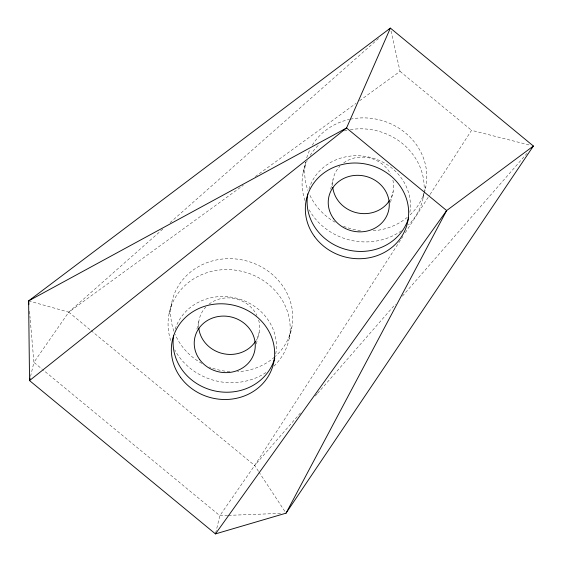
<?xml version="1.0" encoding="UTF-8"?>
<svg xmlns="http://www.w3.org/2000/svg" width="562" height="562" viewBox="0 0 562 562"><rect width="100%" height="100%" fill="white"/><g stroke="black" fill="none" stroke-linecap="round" stroke-linejoin="round"><path stroke-width="0.42" stroke-dasharray="2.81 2.11" d="M30.538 376.442L33.917 362.371L30.186 319.075M169.078 313.758L171.698 302.827M196.911 329.065L199.096 319.954M256.363 343.944L259.145 332.353M215.653 533.071L219.826 515.684L254.656 465.477L402.905 236.398M303.08 172.977L305.7 162.046A61.321 56.277 13.5 0 0 307.92 190.476M289.17 338.549L291.79 327.618M330.716 189.106L333.104 179.173M390.562 202.334L393.147 191.565M423.172 197.768L424.184 193.56M424.38 192.724L425.792 186.837M405.286 232.717L429.6 195.147M430.078 194.417L471.546 130.335L529.994 145.172M162.797 229.092L68.747 312.156L33.917 362.371L42.031 369.058M258.457 471.258L254.656 465.477L300.818 412.564M315.247 396.027L316.982 394.046M317.558 393.386L395.458 304.098M402.385 296.167L527.037 153.307M170.033 222.7L378.535 38.553M28.62 300.888L68.747 312.156L243.262 185.32M255.324 176.552L356.062 103.331M359.603 100.753L400.046 71.367L390.752 29.8M227.666 515.389L219.826 515.684L42.705 369.62M228.537 515.354L281.681 513.338M400.046 71.367L471.546 130.335M68.747 312.156L90.377 329.999M91.051 330.554L254.656 465.477M258.934 471.975L285.082 511.729M29.512 311.278L30.109 318.204M424.521 191.867A61.321 56.277 13.5 0 1 409.86 215.113M407.317 217.332A61.321 56.277 13.5 0 1 372.374 230.863M360.523 230.56A61.321 56.277 13.5 0 1 342.595 225.903M335.085 222.208A61.321 56.277 13.5 0 1 309.163 193.623M306.726 157.852A61.321 56.277 13.5 0 1 309.831 149.724M312.317 145.165A61.321 56.277 13.5 0 1 349.508 119.369M350.372 119.186A61.321 56.277 13.5 0 1 424.774 191.031M173.918 331.257A61.321 56.277 13.5 0 1 203.451 264.119A61.321 56.277 13.5 0 1 280.817 283.367A61.321 56.277 13.5 0 1 275.232 356.463M274.607 357.025A61.321 56.277 13.5 0 1 237.494 371.7M229.9 371.651A61.321 56.277 13.5 0 1 209.373 367.007M201.814 363.403A61.321 56.277 13.5 0 1 175.161 334.404M170.715 340.516A61.321 56.277 13.5 0 1 242.84 271.572A61.321 56.277 13.5 0 1 273.842 366.248M265.917 372.585A61.321 56.277 13.5 0 1 174.761 349.915M258.668 320.101A30.657 28.135 13.5 0 1 255.886 340.713M198.695 327.309A30.657 28.135 13.5 0 1 205.882 306.985M209.001 304.175A30.657 28.135 13.5 0 1 256.89 315.408M423.839 193.497A61.321 56.277 13.5 0 1 408.441 224.884M401.317 230.842A61.321 56.277 13.5 0 1 309.17 209.879M304.997 200.571A61.321 56.277 13.5 0 1 307.21 160.655M310.154 155.351A61.321 56.277 13.5 0 1 319.637 144.132M344.337 130.911A61.321 56.277 13.5 0 1 346.887 130.3M350.351 129.639A61.321 56.277 13.5 0 1 424.12 190.019M392.88 180.128A30.657 28.135 13.5 0 1 389.887 199.924M332.634 185.706A30.657 28.135 13.5 0 1 339.884 166.204M343.684 162.882A30.657 28.135 13.5 0 1 390.506 173.869M175.196 329.065A51.887 47.615 13.5 0 1 236.743 298.281A51.887 47.615 13.5 0 1 275.556 354.861M308.945 189.078A51.887 47.615 13.5 0 1 370.302 157.388A51.887 47.615 13.5 0 1 409.558 214.073"/><path stroke-width="0.84" d="M30.137 378.1L29.54 380.586L215.457 533.9L286.037 513.169L533.38 146.036L390.372 28.1L28.62 300.888L29.54 380.586L346.543 127.995L390.372 28.1L389.059 29.259M286.037 513.169L446.649 210.553L533.38 146.036L531.652 148.017M215.457 533.9L446.649 210.553L346.543 127.995L28.62 300.888L28.915 304.351M255.45 341.408A30.657 28.135 13.5 0 1 222.728 353.554A30.657 28.135 13.5 0 1 198.772 328.124M389.452 200.627A30.657 28.135 13.5 0 1 356.73 212.773A30.657 28.135 13.5 0 1 332.774 187.336M274.783 358.078A51.887 47.615 13.5 0 1 214.515 390.878A51.887 47.615 13.5 0 1 173.644 335.5M408.553 218.091A51.887 47.615 13.5 0 1 347.639 249.886A51.887 47.615 13.5 0 1 307.786 193.904M199.615 359.497A30.657 28.135 13.5 0 0 252.317 357.495A30.657 28.135 13.5 0 0 222.313 316.111A30.657 28.135 13.5 0 0 199.615 359.497M333.617 218.716A30.657 28.135 13.5 0 0 386.319 216.714A30.657 28.135 13.5 0 0 356.315 175.33A30.657 28.135 13.5 0 0 333.617 218.716M180.465 377.257A51.887 47.615 13.5 0 0 269.655 373.871A51.887 47.615 13.5 0 0 218.878 303.831A51.887 47.615 13.5 0 0 180.465 377.257M314.467 236.476A51.887 47.615 13.5 0 0 403.664 233.09A51.887 47.615 13.5 0 0 352.88 163.05A51.887 47.615 13.5 0 0 314.467 236.476"/></g></svg>
